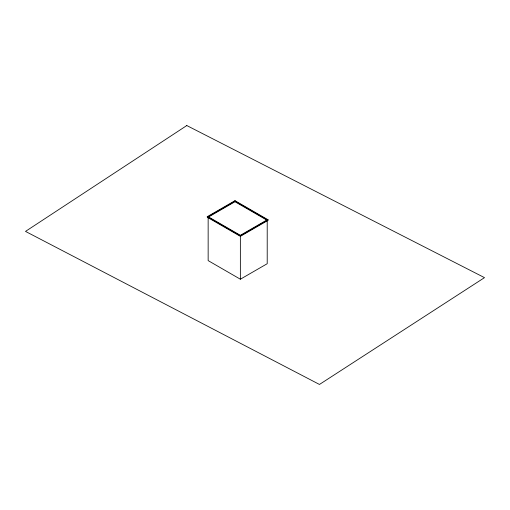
<?xml version="1.0" encoding="UTF-8"?>
<svg xmlns="http://www.w3.org/2000/svg" width="510" height="510" viewBox="0 0 510 510"><rect width="100%" height="100%" fill="white"/><g stroke="black" fill="none" stroke-linecap="round" stroke-linejoin="round"><path stroke-width="0.76" d="M207.258 216.699L234.995 200.685L268.101 219.804L268.101 220.32L240.363 236.334L207.258 217.215L207.258 216.699L240.363 235.818L268.101 219.804M234.995 201.718L208.15 217.215L208.15 260.61L240.363 279.212L267.208 263.715L267.208 220.32L234.995 201.718L234.995 200.685M240.363 235.818L240.363 279.212M186.794 125.549L25.5 231.406L319.464 384.451L484.5 277.638L186.794 125.549M234.995 201.201L208.15 216.699L240.363 235.301L267.208 219.804L234.995 201.201"/></g></svg>
